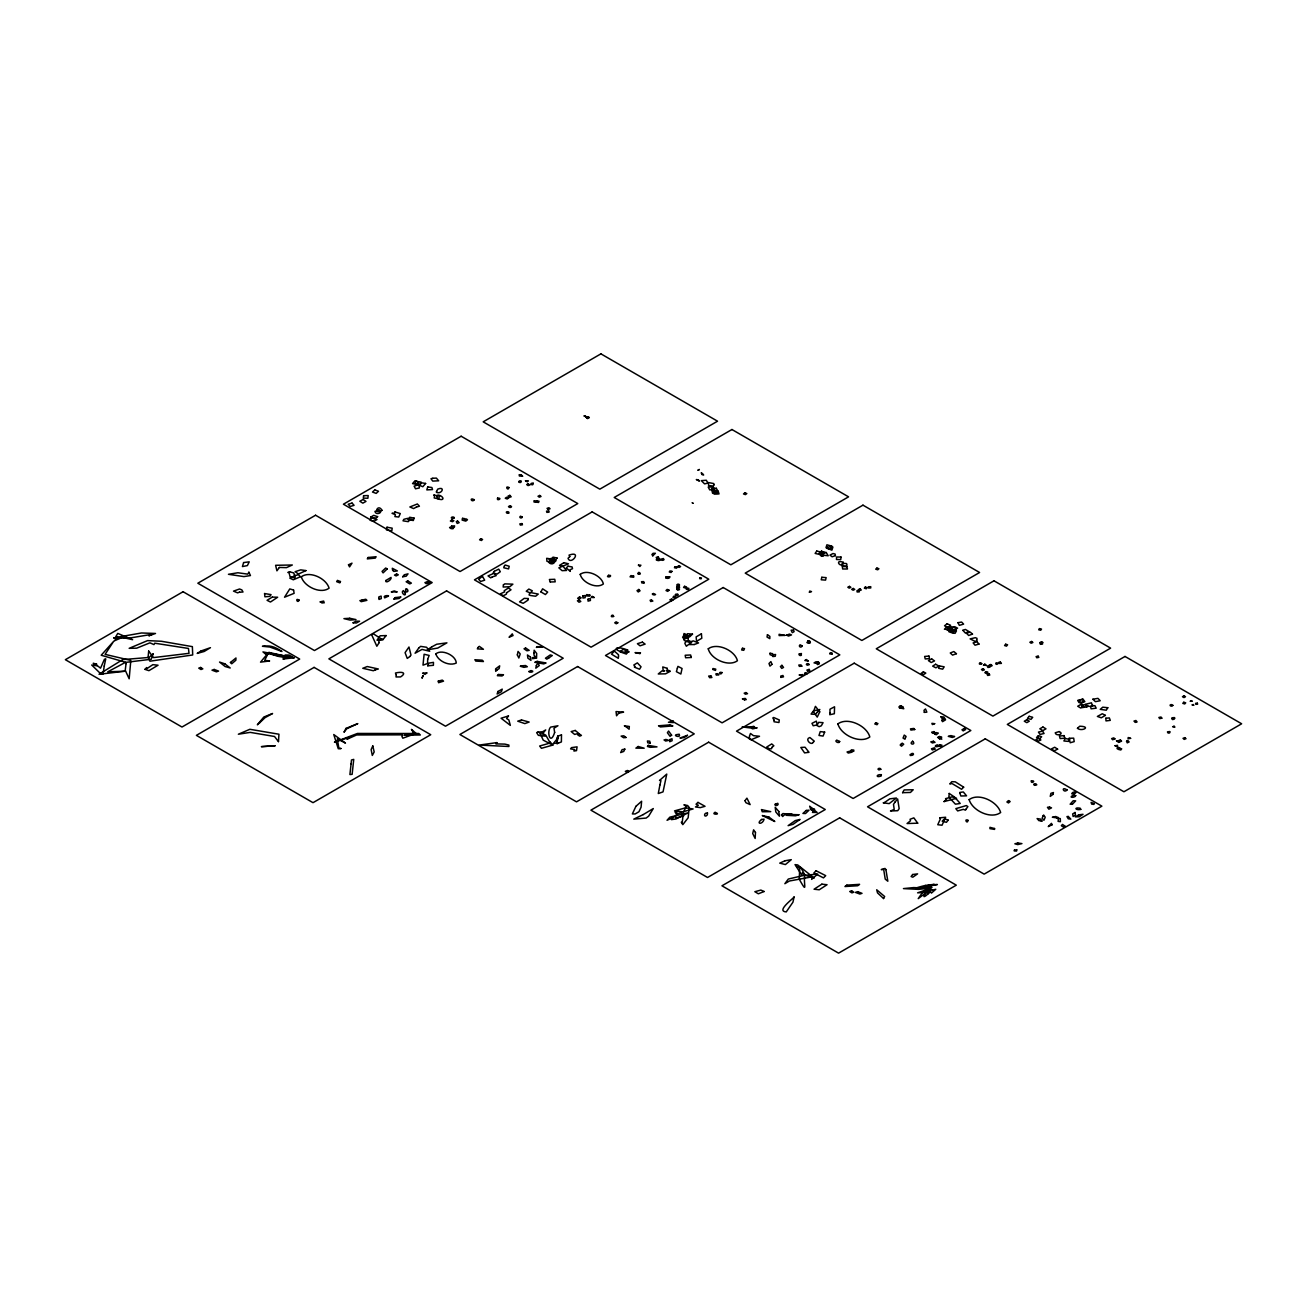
<?xml version="1.0" encoding="UTF-8"?>
<svg xmlns="http://www.w3.org/2000/svg" width="1307" height="1307" viewBox="0 0 1307 1307"><rect width="100%" height="100%" fill="white"/><g stroke="black" fill="none" stroke-linecap="round" stroke-linejoin="round"><path stroke-width="1.5" d="M278.489 741.608L278.946 734.224L249.866 729.29L238.364 734.224L250.209 732.377L274.535 736.495L278.44 741.624M817.136 724.617L816.336 721.121L811.974 723.359L813.199 725.761L816.205 725.124L819.162 726.676L821.335 725.777L823.067 722.657L818.688 722.346L817.251 724.846M618.603 713.263L616.561 715.795L616.038 711.58L623.586 712.119L618.619 713.23M259.864 722.591L265.027 717.674L272.575 713.491L263.818 717.037L257.348 724.813L259.864 722.591M694.246 644.514L698.559 642.93L693.216 640.871L691.027 641.688L689.442 644.58L694.229 644.547M548.221 509.42L550.067 508.766L548.924 507.704L547.029 508.358L548.205 509.42M1059.176 731.561L1055.223 732.802C1055.942 736.74 1065.042 734.06 1059.193 731.577M675.458 594.473L677.434 593.933C680.048 595.322 675.507 596.629 675.441 594.473M638.698 652.896L640.136 653.598L635.039 652.634L640.512 652.814M405.693 735.171L420.331 734.975L418.812 733.505L357.448 733.456L334.445 742.164L349.492 737.295L346.959 739.256L356.631 734.959L402.017 734.844L402.932 735.106L401.919 736.396L402.817 738.21L416.067 733.39L411.444 729.388L413.698 733.015L406.755 735.547C412.211 731.43 400.873 736.07 405.66 735.188M633.601 575.979L630.889 575.619L630.056 576.844L633.699 577.253L633.601 576.011M902.696 706.695L899.592 706.205L900.768 708.149L903.758 708.753L902.712 706.711M540.673 734.599L539.775 733.39L545.705 729.927L542.715 733.505L545.803 735.204L550.966 744.189L543.222 740.154L540.673 734.632M851.298 750.822L847.034 751.982L848.243 753.061L852.115 752.162L851.511 751.166L853.732 751.362L853.814 750.087L851.314 749.826L851.314 750.806M301.296 576.795C304.041 586.516 320.607 594.473 329.086 588.166C326.358 578.446 309.792 570.489 301.296 576.795M435.819 653.876C437.992 661.081 449.183 666.456 456.241 663.057C456.192 655.575 441.929 648.778 435.819 653.876M708.247 648.795C710.763 659.169 728.62 667.256 737.426 660.738C734.91 650.363 717.069 642.292 708.247 648.795M837.901 723.882C840.907 735.122 860.104 744.14 869.825 736.952C866.819 725.712 847.639 716.693 837.901 723.882M969.141 799.623C972.277 810.634 991.016 819.669 1000.656 812.513C997.502 801.501 978.763 792.467 969.141 799.623M582.938 595.878L582.922 598.034L585.144 597.707L585.16 595.551L582.938 595.878M673.056 721.072L673.432 722.608L668.449 722.265L673.056 721.072M667.191 668.334L667.174 669.919L669.772 670.834L666.586 670.818L670.164 671.357L665.557 673.84L658.271 673.971L662.159 670.769L664.773 670.736L663.237 670.932L662.763 666.929L667.191 668.334M976.754 640.038L976.754 641.312L974.467 641.067L970.121 638.878L975.332 637.702L976.983 638.322L976.754 640.038M414.123 518.127L413.29 520.529L407.947 519.614L409.712 517.262L414.123 518.127M553.204 561.373L552.747 563.366L546.947 561.275L546.685 558.301L550.917 558.971L553.041 560L553.204 561.373M372.789 745.921L371.139 749.565L372.299 755.446L374.178 751.95L372.789 745.921M385.777 580.553C385.222 584.049 392.002 579.671 391.022 577.433L385.777 580.553M419.351 485.91L419.318 487.968L415.512 488.785L414.123 486.139L418.044 484.897L419.351 485.91M427.667 659.365L427.552 663.531L422.994 665.149L424.105 654.252L429.153 655.428L427.667 659.365M994.562 828.524L994.562 829.406L989.938 828.654L989.954 827.331L994.562 828.524M589.31 417.488L587.627 418.616L585.781 416.737L589.31 417.488M405.301 593.149C406.199 597.773 399.926 592.104 403.406 590.601L405.301 593.149M1075.007 812.48L1075.465 814.947L1073.129 816.516L1072.671 813.934L1075.007 812.48M534.024 653.059L533.975 655.052L536.54 658.287L536.687 653.467L534.138 650.216L534.024 653.059M799.557 870.282L799.345 879.382C808.085 894.838 803.266 884.643 804.736 874.971L801.077 867.766L796.584 866.427L799.851 868.256L799.557 870.282M780.9 677.402L783.53 676.846L782.926 675.49L780.769 676.062L780.9 677.402M378.948 598.459L379.046 599.456L381.285 598.59L381.121 596.09L378.85 596.923L378.948 598.459M534.726 658.336L532.537 658.663L532.619 657.617L535.723 657.062L534.726 658.336M588.036 599.194L588.036 601.122L590.421 600.501L590.307 598.606L588.036 599.194M774.071 720.173L774.022 721.758L778.956 722.51L779.266 719.928L773.646 717.478L772.845 717.951L774.071 720.173M518.846 481.842C520.562 484.407 523.159 479.767 519.336 480.894L518.846 481.842M427.797 665.802L433.401 665.312L433.467 662.355L428.778 663.155L427.797 665.802M351.077 763.876L349.9 774.545L352.138 774.332L353.74 759.383L351.485 759.988L351.077 763.876M626.657 727.198L629.092 729.224L629.321 726.48L624.37 725.81L626.657 727.198M667.763 577.286L666.799 576.975L667.763 577.286M557.06 558.04L555.393 560.311L551.734 559.429L553.008 557.158L557.06 558.04M940.975 716.775L942.053 718.458L944.928 718.654L943.834 717.004L940.975 716.775M1093.959 803.511L1093.959 804.409L1091.655 804.099L1091.1 802.4L1093.959 803.511M540.935 591.924L545.411 594.554L547.666 592.104L542.601 588.82L540.935 591.924M436.505 491.53L436.456 492.363C441.831 494.732 445.638 485.959 437.763 489.112L436.505 491.53M666.015 576.877L665.753 578.151L667.959 578.413L668.269 577.122L666.015 576.877M1069.159 738.292L1070.204 742.752L1074.191 741.624L1073.668 738.145L1069.159 738.292M659.904 784.984L658.287 793.529L663.041 791.879L666.766 774.087L659.545 780.426L660.95 780.606L659.904 784.984M885.901 869.596L887.829 881.228L885.231 879.121L883.695 869.547L881.261 869.596L884.953 868.452L885.901 869.596M938.524 746.346C931.107 748.159 938.916 742.245 938.524 746.346M685.946 807.285L683.479 811.957L682.189 822.675L681.29 822.217L682.809 824.652L688.152 817.79L689.23 807.448L687.629 805.52L683.904 804.818L686.649 806.582L685.946 807.285M761.524 809.605L762.21 811.745L770.738 811.647L761.524 809.605M574.557 749.548L573.92 751.051L576.501 750.643L577.09 746.852L571.518 747.62L570.555 748.878L574.557 749.548M624.844 749.123L623.749 751.443L620.662 752.587L622.083 749.663L624.844 749.123M148.671 651.082L148.116 657.16L149.946 661.195L192.701 654.97L192.374 646.638L161.398 641.263L147.56 640.61L129.164 648.321L136.68 648.174L149.913 642.832L153.965 644.596L154.749 643.207L188.469 648.452L189.009 653.337L153.491 657.601L148.671 651.082M402.67 576.763L406.167 576.207L408.029 573.855L404.337 574.753L402.67 576.763M669.576 740.693L669.723 741.722L672.108 740.726L672.01 738.733L669.511 739.697L669.576 740.693M146.466 667.599L146.368 668.874L144.701 669.266L148.916 670.671L158.049 665.214L152.87 664.659L147.119 668.481L146.466 667.599M638.208 573.397L638.143 574.198C643.093 575.096 637.963 570.358 638.208 573.397M508.913 487.511C508.243 491.955 504.322 485.126 508.913 487.511M707.479 812.97L707.332 814.882C704.277 818.672 702.986 812.578 707.479 812.97M517.343 654.905L518.846 658.025L520.219 653.925L518.062 651.425L517.343 654.905M910.326 754.613L910.244 755.495C915.423 755.773 913.675 751.28 910.326 754.613M799.263 653.892C798.022 655.836 802.449 656.163 801.24 654.399L801.436 653.516L799.263 653.892M839.682 741.477C839.862 744.108 833.637 741.412 836.709 740.105L839.682 741.477M588.003 417.129L586.81 417.848L584.899 416.198L588.003 417.129M618.521 656.081L618.309 658.32L611.562 654.186L614.339 651.082L618.489 654.758L618.521 656.081M687.449 735.318L684.215 737.589L679.934 738.03L687.449 735.318M949.225 793.447L948.866 797.139L955.417 804.181L960.237 803.478L954.633 797.139L949.225 793.447M394.943 511.936L394.828 513.047L392.035 513.308L395.417 514.729L394.877 516.592L398.733 517.033L400.301 513.569L394.943 511.936M104.233 666.047L103.041 674.004L100.263 673.334L91.719 665.034L96.898 665.769L93.205 663.303L96.718 664.119L95.574 664.266L100.525 668.171L104.429 659.3L105.753 658.81L104.233 666.047M363.591 495.729L363.33 498.114L367.871 498.261L368.198 495.549L363.591 495.696M826.204 552.485L828.197 555.769L822.152 555.083L821.515 552.698L826.204 552.485M421.083 482.299L420.936 483.655L419.008 484.44L415.103 483.378L415.855 481.107L421.083 482.299M967.997 820.306C967.605 825.011 963.504 818.133 967.997 820.306M534.22 500.826L534.073 502.084L536.262 502.182L536.409 500.924L534.22 500.826M126.044 663.646L125.243 670.279L129.164 678.807L130.814 660.411L105.099 654.366L113.627 641.361L101.194 655.248L125.684 662.306L126.044 663.646M387.003 527.227L386.48 529.907L391.822 530.789L392.182 528.159L387.003 527.227M508.766 513.03C506.136 514.386 505.008 510.629 508.635 511.903L508.766 513.03M829.978 712.952L829.765 714.733L834.34 713.736L834.569 706.777L829.994 709.195L829.978 712.952M679.15 734.371C681.699 738.863 669.707 734.616 679.15 734.371M287.491 656.555C281.43 657.976 274.176 655.706 268.785 652.405L287.491 656.555M939.586 738.814L941.792 739.158L939.651 736.396L937.609 737.393L940.583 738.341C944.863 736.053 935.208 736.168 939.586 738.814M953.522 630.644L953.293 632.506L949.111 631.967L950.058 629.517L954.322 630.056L953.375 632.523L951.872 632.261L952.313 630.203L956.446 630.938L955.058 633.34L950.908 632.523L952.313 630.137L953.522 630.644M561.487 734.861L561.389 741.919L556.945 743.765L558.203 742.686L553.302 743.585L558.154 737.622L556.978 737.851L558.04 735.89L557.043 742.637L557.877 736.151L561.487 734.861M425.625 483.443L422.815 486.727L419.335 485.224L421.475 482.806L425.625 483.443M1105.379 715.37L1101.278 717.804L1097.39 716.432L1102.307 713.753L1105.379 715.37M817.136 712.348L815.47 714.39L811.043 714.096L813.526 710.812L819.832 709.505L817.136 712.348M528.257 598.557L528.028 600.125L523.192 603.311L519.549 601.89L524.172 598.361L528.257 598.557M555.459 560.115C553.514 568.741 541.702 559.576 555.246 559.723L553.302 559.118L555.459 560.115M580.21 574.377C582.056 582.318 596.335 589.375 603.36 583.968C601.775 575.848 587.137 568.872 580.21 574.377M701.32 472.971L702.251 473.902L701.353 472.954M755.479 832.477L755.152 838.473L752.701 833.556L753.616 829.831L755.479 832.477M831.758 546.146L831.236 549.43L826.008 547.682L826.906 544.79L831.758 546.146M883.581 898.546L877.52 892.893L876.703 889.773L884.643 896.504L883.581 898.546M924.343 712.38L926.859 712.152L925.503 708.966L923.984 710.322L924.343 712.38M950.924 627.115L946.415 627.229L944.438 629.222L953.93 629.892L957.574 628.161L954.714 626.69L950.924 627.115M525.512 480.747L527.325 481.842L528.322 480.813L525.512 480.747M841.022 557.06L840.744 559.608L836.48 559.494L836.578 556.994L841.022 557.06M451.568 526.067L451.209 527.391L454.346 527.195L454.607 525.871L451.568 526.067M422.994 675.719L422.112 677.974L422.994 675.719M475.16 659.79L475.748 661.081L483.427 661.538L482.218 660.182L475.16 659.79M506.577 592.774L506.348 594.162L503.277 595.78L500.401 593.819L504.616 591.891L504.192 590.748L508.39 588.003L511.021 589.784L506.577 592.774M243.608 562.582L242.416 566.568L247.382 565.604L249.245 561.83L243.608 562.582M434.594 495.614L434.202 497.967L438.433 498.768L439.593 496.203L433.663 494.945L434.594 495.614M635.921 806.321L632.359 813.934L635.153 813.951L638.943 811.761L641.083 807.203L641.623 801.24L635.921 806.321M1052.985 794.362L1050.256 796.388L1050.893 793.333L1053.475 792.516L1052.985 794.362M589.865 595.093L589.686 596.139L586.32 595.894L586.631 594.603L589.865 595.093M677.369 668.204L676.405 671.667L680.849 674.036L682.058 668.498L677.957 666.374L677.369 668.204M842.558 564.624L842.28 566.094L846.724 566.029L846.952 564.836L846.56 563.595L843.995 563.366L842.214 563.546L842.558 564.624M699.31 469.523L698.052 470.161L699.31 469.523M830.615 546.212L830.223 548.319L827.429 547.829L827.903 546.653L826.857 548.319L831.922 550.1L832.902 547.061L829.259 545.934L830.615 546.212M793.48 630.121L794.101 631.657L792.287 632.67L791.111 630.186L793.48 630.121M153.082 653.925L151.285 659.234L125.325 662.437L107.746 671.814L125.439 671.177L99.038 674.265L122.744 659.578L148.998 657.454L153.082 653.925M881.375 774.675L881.098 776.064C875.445 778.09 876.278 774.071 881.375 774.675M956.43 653.696L952.574 655.101L950.254 652.994L953.832 651.54L956.43 653.696M536.327 665.573L535.805 668.155L539.252 665.557L537.961 663.106L536.36 665.459M944.062 801.583L956.561 798.316L952.051 796.862L945.565 798.642L946.578 799.28L944.062 801.583M510.171 636.215L509.06 637.244L513.063 635.561L512.246 633.846L510.171 636.215M773.221 654.758L772.845 656.555L775.231 656.294L775.59 654.497L773.221 654.758M934.652 723.67L932.381 724.552L931.891 723.343L934.652 723.67M405.676 590.715L405.382 592.022C411.346 592.545 404.794 585.275 405.676 590.715M794.101 896.994L792.941 902.189L786.242 911.91C775.835 911.24 792.81 899.02 794.052 896.978M712.936 669.462L715.468 670.426L715.762 669.135L712.936 668.53L712.936 669.462M770.035 653.239L770.019 654.644L772.715 655.82L772.649 653.663L770.035 653.239M1031.354 780.834C1030.39 784.592 1037.039 780.361 1031.354 780.834M437.175 495.827L437.29 498.571C445.785 501.986 443.694 495.712 437.943 494.977L437.175 495.827M843.195 562.288C841.545 569.689 833.621 558.857 843.195 562.288M462.531 518.34L462.123 520.088L465.766 521.117L467.481 519.778C465.847 516.935 463.168 522.669 464.671 518.634L462.531 518.34M692.318 502.787L693.004 503.309L692.318 502.787M821.809 577.286L821.237 579.785L825.567 580.112L826.138 577.612L821.809 577.286M824.668 732.083L823.067 736.086L818.983 735.465L820.257 731.61L824.668 732.083M671.978 571.371L671.014 572.499L669.249 571.976L670.001 570.914L671.978 571.371M497.052 669.919L495.729 671.341L495.598 668.874L499.682 665.851L499.111 668.645L497.052 669.919M1058.343 821.384L1060.402 821.695L1060.287 818.574L1058.115 818.672L1058.343 821.384M299.123 600.125C297.653 604.21 294.63 597.217 299.123 600.125M392.623 570.244L393.717 571.42L397.377 570.914L392.296 568.284L392.623 570.244M819.734 711.841L817.234 717.118L813.493 711.711L815.421 706.335L819.734 711.841M1034.67 785.344L1036.794 784.821C1036.01 782.566 1031.795 784.184 1034.67 785.344M831.889 654.219L829.667 653.859C829.569 651.899 833.523 652.585 831.889 654.219M1083.34 701.843L1078.978 702.562L1077.671 700.389L1082.637 699.474L1083.34 701.843M802.482 872.651L801.779 875.151L795.032 864.63L797.678 864.924L814.196 878.043L805.716 875.396L802.482 872.651M1107.797 707.708L1106.277 710.207L1100.249 709.358L1102.749 707.185L1107.797 707.708M812.382 876.785L811.631 879.382L817.692 874.024L803.201 875.543L788.301 879.056L784.853 883.712L789.346 881.016L812.382 876.785M1014.428 850.122L1014.199 850.922L1016.519 851.069L1017.009 849.713L1014.428 850.122M386.137 635.561L383.392 639.058L377.02 640.169L380.125 635.79L386.137 635.561M722.019 672.55C720.565 676.389 717.429 670.965 722.019 672.55M905.473 737.589L904.967 739.239L903.039 738.063L904.248 735.089L906.061 736.413L905.473 737.589M771.947 747.375L771.538 748.715L769.333 748.813L766.752 747.016L771.718 743.928L773.858 745.791L771.947 747.375M497.967 691.485L497.134 694.001L501.431 691.648L502.231 689.132L497.967 691.485M1174.045 718.409C1172.428 721.987 1170.108 716.367 1174.045 718.409M427.732 486.939L426.801 489.896L432.519 489.57L431.898 487.527L427.732 486.939M1088.241 706.286L1090.593 706.483L1091.116 708.819L1096.197 708.182L1094.923 705.682L1091.067 705.943L1093.044 705.355L1092.293 705.698L1091.508 702.823L1085.349 704.293L1088.241 706.286M370.78 518.34L370.159 520.317L374.031 521.232L377.004 519.516L373.279 517.915L370.78 518.34M939.831 744.729L939.21 746.003L941.269 746.526L941.971 745.202L939.831 744.729M652.781 555.818L655.379 553.269L653.026 553.318L651.932 554.544L652.781 555.818M702.414 473.559L702.071 474.604L703.64 474.98L702.414 473.559M948.179 820.159L946.448 822.299L942.167 821.204L944.602 818.77L948.179 820.159M676.879 586.827L676.618 587.644L679.526 587.97L679.395 586.68L676.879 586.827M1130.604 738.341L1128.039 738.782L1128.202 737.524L1130.604 738.341M1068.374 741.396L1063.882 740.971L1065.303 738.439L1069.649 739.452L1068.374 741.396M634.745 666.325L634.45 667.191L639.564 669.217L641.034 666.799L637.359 662.878L633.846 664.985L634.745 666.325M688.675 636.15L687.907 638.42L688.969 642.243L684.198 640.43L683.986 633.503L688.675 636.15M1043.149 815.748L1042.136 818.231L1043.934 820.273L1045.224 817.218L1043.639 815.013L1043.149 815.748M264.569 593.541L264.913 596.793L269.879 596.351L271.072 594.636L264.569 593.541M939.782 817.806L940.452 818.77L937.756 824.717L942.037 825.223L945.664 817.251L939.782 817.806M699.948 577.743L699.637 578.625L701.14 578.805L701.451 577.939L699.948 577.743M686.747 588.101L686.306 589.343L688.446 589.604L688.887 588.362L686.747 588.101M497.591 498.098C496.039 501.79 503.538 497.967 497.591 498.098M426.817 672.958L425.004 674.363L422.602 673.121L426.817 672.958M957.982 622.687L959.338 625.367L963.635 624.125L961.609 622.05L957.982 622.687M529.89 592.774L529.074 594.946L530.577 595.518L535.658 596.237L538.255 594.081L530.658 592.577L532.357 590.829L528.861 589.065L526.231 591.27L529.89 592.774M820.29 555.001L821.09 555.736L820.29 555.001M749.499 736.102L749.368 738.929L751.068 739.746L759.514 736.266L753.469 735.661L750.479 733.472L749.499 736.102M667.403 577.09L669.249 578.021L670.001 576.828L667.42 577.057M536.899 500.94L536.409 502.166L538.549 502.443L539.039 501.218L536.899 500.94M926.32 886.636L937.364 884.529L928.983 884.855L926.32 886.636M1119.903 741.445L1118.71 742.425L1116.456 740.824L1119.903 741.445M767.454 634.696L767.029 637.015L769.807 638.666L769.888 636.427L767.454 634.696M117.042 638.159L114.379 640.789L122.368 637.408L132.628 639.695L117.761 633.405L115.931 636.476L118.038 637.342L117.042 638.159M417.93 482.659L417.178 484.521L412.538 483.606L415.005 480.764L418.616 482.054L417.93 482.659M934.881 749.14L932.299 749.94L931.434 748.797L934.423 747.784L934.881 749.14M438.27 681.11L438.564 682.711L443.563 681.143L442.289 680.114L438.27 681.11M643.24 814.588L633.781 819.13L646.132 818.068L648.648 816.14L653.288 808.559L643.24 814.588M1115.067 745.742L1116.93 746.64L1117.567 745.317L1115.067 745.742M230.44 662.486L231.731 663.776L235.848 660.231L235.963 657.993L230.44 662.486M650.102 743.209L647.749 742.801L647.422 740.987L649.759 741.2L650.102 743.209M567.941 566.192L566.323 568.006L570.277 571.371L570.162 569.738L572.515 568.659L572.107 566.944L567.941 566.192M939.521 665.982L938.622 668.285L942.69 669.168L944.177 666.815L939.521 665.982M474.343 499.715C471.811 503.244 468.788 496.791 474.343 499.715M963.667 787.157L961.593 789.265L952.002 783.53L949.781 783.955L951.806 781.684L955.303 781.847L963.667 787.157M346.012 728.375L343.986 732.23L346.812 728.718L357.808 723.621L346.012 728.375M268.458 652.667L264.717 660.313L269.601 660.95L260.534 662.143L268.458 652.667M340.457 581.55L339.82 582.857L336.651 581.664L337.435 580.39L340.457 581.55M742.441 648.272L741.624 649.971L743.716 650.314L744.533 648.631L742.441 648.272M522.228 517.049C521.885 518.977 518.34 517.539 520.513 516.183L522.228 517.049M638.453 565.13L639.842 566.519L640.887 565.196L638.453 565.13M802.09 645.87L801.697 646.622C800.456 648.027 798.218 645.968 800.113 644.776L802.09 645.87M761.556 819.473C755.332 824.488 762.863 824.701 764.072 819.179L761.556 819.473M902.598 792.679L904.134 789.934L913.217 789.755L910.44 792.45L902.598 792.679M690.276 643.273L686.338 646.23L684.835 643.322C686.142 638.731 694.932 642.113 690.276 643.273M1067.084 789.918C1063.702 793.888 1060.565 785.719 1067.084 789.918M745.006 800.685L745.921 802.71L750.136 804.606L746.918 798.152L745.006 800.685M671.618 735.204L670.066 736.347L667.403 732.77L668.58 731.038L671.618 735.204M418.681 648.141L415.071 653.222L422.03 649.416L429.709 651.262L426.588 647.275L420.593 646.361L418.681 648.141M984.808 664.168L983.485 665.149L986.328 665.377L984.808 664.168M504.388 566.078L503.75 567.761L508.586 568.921L509.207 566.258L505.139 565.016L504.388 566.078M408.813 520.611L408.241 521.656L403.013 520.823L403.847 519.32L407.457 518.389L412.685 519.598L408.813 520.611M959.893 793.3L960.89 796.012L966.543 795.832L963.324 791.96L959.697 792.45L959.893 793.3M368.084 557.501L367.316 558.873L375.321 558.105L376.089 556.733L368.084 557.501M1072.361 804.311L1070.139 804.181L1073.21 800.783L1075.661 800.864L1072.361 804.311M409.908 656.473L407.261 658.418L405.072 652.65L408.977 647.014L411.002 655.085L409.908 656.473M713.9 484.913L713.263 486.041L708.59 485.534L708.41 482.544L713.818 483.574L713.9 484.913M690.129 635.251L686.959 636.329L688.299 636.885L687.972 637.898L683.969 639.009L682.63 637.228L684.672 634.156L688.168 637.015L684.623 638.584L690.129 635.251M494.307 571.322L493.147 573.005L497.117 574.067L500.303 571.731L498.719 569.117L494.307 571.322M822.234 555.589L821.793 556.325L823.508 555.851L822.234 555.589M293.585 590.061L294.124 593.329L284.534 597.217L289.795 588.918L293.585 590.061M627.311 652.52L626.363 654.072L619.894 651.785L623.21 649.35L629.173 651.85L627.311 652.52M248.902 572.237L247.742 574.132L237.858 572.76L228.447 574.296L243.919 576.599L250.454 575.554L248.902 572.237M482.414 576.273L478.689 579.311L480.6 581.484L484.668 580.194L482.414 576.273M895.164 801.894L893.498 804.377L894.2 809.409L890.492 810.993L897.729 810.699L899.167 808.657L897.631 798.953L895.164 801.894M922.301 892.73L918.233 898.628L925.34 893.236L927.807 889.512L931.989 887.355L927.006 889.087L922.301 892.73M966.216 808.935L965.448 810.177L963.324 809.343L957.688 810.928L955.825 808.641L966.33 805.569L967.883 806.599L966.216 808.935M674.902 566.977L674.428 567.744L676.552 568.137L677.353 566.928L674.902 566.977M648.272 745.366L647.422 746.46L650.134 747.326L656.996 746.885L648.272 745.366M927.055 888.482L924.752 887.943C926.549 885.313 931.466 886.914 927.055 888.482M835.402 555.655L832.118 556.782L829.961 555.116L832.984 553.547L835.091 554.054L835.402 555.655M379.193 642.57L376.841 646.262L371.792 635.071L373.132 633.666L382.869 639.924L378.491 640.005L379.193 642.57M809.85 591.254L809.245 592.202L811.5 591.597L809.85 591.254M478.15 647.439L477.316 648.876L483.427 649.269L479.326 646.344L478.15 647.439M545.019 491.285L545.019 491.285M503.424 584.833L503.162 587.039L509.844 586.712L512.883 584.164L504.78 583.87L503.424 584.833M669.037 590.209L667.714 591.368L666.015 590.519L667.174 589.408L669.037 590.209M451.912 527.26L449.592 527.456C450.637 529.76 456.372 528.616 451.83 527.064L451.912 527.26M279.355 567.434L276.937 570.816L275.614 565.294L292.327 565L286.445 567.646L279.355 567.434M396.299 674.935L396.005 676.961L400.596 676.928C407.245 672.582 401.853 671.422 395.449 673.04L396.299 674.935M932.397 890.149L929.375 889.201L931.434 893.106L935.763 889.283L932.397 890.149M962.867 630.333L965.416 633.078L968.846 631.477L965.399 629.435L962.867 630.333M1172.869 705.339C1172.101 707.43 1168.148 705.192 1171.17 704.522L1172.869 705.339M816.761 551.064L815.127 553.416L819.195 554.348L820.812 552.011L816.761 551.064M912.629 874.514L911.11 876.523L912.776 877.209L917.596 873.86L912.629 874.514M508.472 715.958L506.626 718.572L508.848 719.945L510.334 725.369L501.087 718.229L508.472 715.958M554.658 732.41C550.263 746.428 546.391 731.299 550.655 727.117L557.958 725.761L553.972 728.228L554.658 732.41M1039.506 628.602L1038.673 629.778L1040.699 630.252L1041.532 629.092L1039.506 628.602M569.803 556.586L568.039 558.285C570.783 565.98 582.661 550.263 569.019 555.132L569.803 556.586M806.19 810.454L802.939 813.444L805.471 813.542L809.017 810.177L806.19 810.454M799.329 674.984L801.795 675.735L802.955 674.592L799.329 674.984M781.423 814.915L782.713 816.548C785.687 811.337 801.861 815.519 782.893 813.558L781.423 814.915M1005.671 644.22L1004.56 645.544L1006.488 646.148L1007.615 644.792L1005.671 644.22M608.49 575.325L607.494 576.583C609.814 578.037 612.64 574.721 608.49 575.325M901.226 744.091L900.164 745.023L901.536 746.215L903.709 744.222L902.206 743.144L901.226 744.091M692.498 634.14L689.492 636.95L684.623 636.395L687.531 633.699L692.498 634.14M1081.869 702.839L1080.252 702.937L1079.043 700.323L1082.85 698.902L1084.843 701.647L1081.869 702.839M594.162 597.495L591.238 597.479L592.153 596.319L594.162 597.495M638.175 746.493L635.888 748.143L644.171 748.208L638.175 746.493M1119.38 748.29L1118.465 749.434L1120.802 749.973L1121.716 748.829L1119.38 748.29M496.856 742.621L495.859 743.895L504.878 744.108L508.864 745.072L508.913 746.493L479.212 745.072L496.856 742.621M673.121 817.479L671.406 819.636L676.013 818.966L688.217 812.791L669.87 817.153L667.044 820.29L673.121 817.479M884.529 802.531L883.205 802.825L889.185 803.625L896.39 798.038L889.789 798.855L884.529 802.531M875.723 722.771L874.775 723.947L876.997 724.715L877.945 723.539L875.723 722.771M785.001 860.774L779.756 863.143L785.409 864.564L791.29 859.663L785.001 860.774M1029.148 716.318L1027.433 718.376L1030.994 719.356L1032.71 717.298L1029.148 716.318M781.896 665.328L780.41 666.57L781.749 668.4L783.547 667.42L781.896 665.328M1052.102 824.766L1048.263 826.596L1051.465 823.345L1052.102 824.766M498.375 674.494L497.363 675.686L502.051 675.964L503.473 674.739L498.375 674.494M1077.458 728.293C1081.608 731.92 1091.9 726.561 1079.745 726.218L1077.458 728.293M927.643 894.249C920.945 900.262 924.327 893.187 929.244 890.573L930.306 891.978L927.643 894.249M865.299 587.055L864.335 588.183L866.296 588.738L867.26 587.611L865.299 587.055M998.205 663.401C995.493 666.554 994.398 660.934 998.205 663.401M272.297 597.103L267.053 600.305L270.467 602.021L277.639 597.234L272.297 597.103M1064.813 825.991L1063.637 827.233L1061.349 825.714L1062.477 824.439L1064.813 825.991M387.199 568.921L383.098 572.874L382.069 571.404L385.679 568.022L387.199 568.921M676.748 814.539L674.657 816.924L677.516 817.888L675.931 818.051L683.659 815.895L680.931 812.742L676.928 813.967L676.863 812.399L675.131 812.202L676.748 814.539M813.019 742.507C811.271 745.921 804.246 738.912 809.915 737.524L814.277 741.167L813.019 742.507M684.558 586.32L683.561 587.447L685.489 588.019L686.502 586.892L684.558 586.32M771.98 664.332L769.954 666.129L769.006 663.531L770.885 661.587L771.98 664.332M678.496 585.814L676.667 585.111C677.5 582.971 681.372 584.833 678.496 585.814M1183.799 702.251L1182.77 703.362L1184.697 703.95L1185.727 702.839L1183.799 702.251M395.188 597.609L393.668 599.194L399.174 598.475L400.922 596.972L395.188 597.609M348.495 564.771L349.557 566.911L352.008 563.154L348.495 564.771M912.645 741.232C907.695 744.729 916.877 745.317 912.645 741.232M1075.726 795.587C1075.253 797.989 1067.835 797.842 1072.769 795.522L1075.726 795.587M1038.362 735.661L1036.516 737.556L1039.8 738.635L1041.663 736.74L1038.362 735.661M548.858 657.895L546.832 659.153L545.444 658.222L550.28 654.921L552.273 655.526L548.858 657.895M807.203 673.53C803.331 676.176 804.262 670.507 807.203 673.53M816.091 870.772L813.869 873.011L823.475 877.879L825.714 875.657L816.091 870.772M552.877 745.055L541.457 748.307L539.644 746.019L548.156 743.585L549.953 741.821L552.877 745.055M613.637 616.447C608.817 618.211 612.901 612.656 613.637 616.447M382.003 510.351C372.56 515.677 377.756 502.689 382.003 510.351M305.92 570.587L298.502 574.018L295.121 571.665L300.757 569.868L305.92 570.587M876.915 568.071L875.69 569.149L877.7 569.803L878.925 568.725L876.915 568.071M697.971 802.4L696.043 804.197L698.314 805.243L695.487 806.958L700.356 807.612L705.028 806.305L697.971 802.4M917.71 823.181L907.058 823.541L910.473 820.78L910.064 819.277L913.854 817.872L917.71 823.181M480.731 538.745L479.571 539.807L481.417 540.494L482.593 539.415L480.731 538.745M374.815 489.913L372.479 492.053L376.171 493.392L378.507 491.269L374.815 489.913M377.609 516.641L374.39 518.879L370.633 517.262L373.671 515.35L377.609 516.641M902.304 706.956L899.739 708.312L898.922 706.956L901.144 705.764L902.304 706.956M674.053 596.237L672.876 597.299L674.722 597.985L675.899 596.923L674.053 596.237M690.995 476.924L690.995 476.924M821.499 551.129L819.13 553.253L822.789 554.625L825.191 552.518L821.499 551.129M617.803 622.785L616.25 623.766L614.731 622.818L616.12 621.822L617.803 622.785M1118.253 747.343C1113.744 750.055 1123.677 748.65 1118.253 747.343M353.086 622.818L356.403 622.998L359.588 621.201L355.912 621.201L353.086 622.818M508.586 497.951L507.279 498.996L505.237 498.261L506.577 497.248L508.586 497.951M431.833 646.851L427.226 649.84L437.714 648.076L446.929 642.848L436.701 644.237L431.833 646.851M701.418 633.797L696.141 636.885L696.549 641.312L701.794 638.257L701.418 633.797M294.14 657.78L282.9 659.038L287.671 657.454L265.288 653.157L265.909 654.317L262.952 651.915L294.14 657.78M934.538 733.913L936.22 734.746L938.312 733.129L936.286 732.59L934.538 733.913M1008.563 800.603L1006.896 801.992L1008.481 802.955L1010.148 801.55L1008.563 800.603M986.23 671.635L984.824 672.615C986.082 674.494 990.069 671.896 986.23 671.635M427.487 581.729L424.889 582.595L426.196 583.674L430.411 582.922L427.487 581.729M764.089 891.505L758.354 893.792L754.842 891.701L760.87 890.083L764.089 891.505M1078.749 814.849L1075.302 816.875L1079.288 816.761L1083.013 814.294L1078.749 814.849M451.716 519.974L450.392 521.036L452.549 521.705L453.872 520.643L451.716 519.974M785.001 635.382L779.119 635.578L779.086 634.303L785.001 635.382M798.528 820.42L793.071 824.325L788.121 825.648L795.277 820.584L800.096 819.424L798.528 820.42M972.506 634.091L968.667 635.48L966.543 633.323L970.088 632.016L972.506 634.091M807.563 641.982L806.893 642.505L808.363 643.289L810.422 642.783L809 641.394L807.563 641.982M295.496 575.456L289.827 578.135L293.307 579.785L300.447 576.746L298.437 574.704L295.496 575.456M485.077 546.522L485.077 546.522M1126.552 741.249L1127.255 742.866L1129.134 741.935L1127.843 740.497L1126.552 741.249M947.134 623.782L944.504 625.808L948 627.311L950.63 625.301L947.134 623.782M1073.995 794.117L1071.724 793.774C1072.41 791.013 1077.883 792.075 1075.171 793.284L1073.995 794.117M810.618 809.36C812.333 811.827 818.051 808.592 811.794 808.543L810.618 809.36M744.925 492.853L743.471 493.932L745.398 494.634L746.836 493.556L744.925 492.853M388.212 596.237L384.666 597.871C382.232 594.93 390.483 595.437 388.212 596.237M521.526 719.977L517.735 721.17L524.826 723.604L529.139 722.052L521.526 719.977M846.854 885.133L844.943 886.538L857.67 885.754L859.581 884.349L846.854 885.133M855.284 596.629L855.284 596.629M809.131 664.56L807.399 665.263C804.508 664.119 808.527 662.535 809.131 664.56M676.732 588.803L677.565 590.16L679.477 589.555L676.732 588.803M579.589 596.923L577.645 598.296L579.23 599.178L581.174 597.805L579.589 596.923M638.813 589.457L636.999 590.65L638.241 591.973L640.071 590.797L638.813 589.457M1057.624 749.14L1054.259 750.839L1051.514 748.911L1054.667 747.228L1057.624 749.14M1049.554 807.072L1047.43 807.301L1048.884 809.196L1051.514 807.873L1049.554 807.072M563.905 562.696L559.559 565.359L563.317 566.634L566.503 570.473L562.092 570.669L558.824 567.826L568.463 563.791L563.905 562.696M923.379 671.847L921.223 673.268L923.657 674.51L925.813 673.105L923.379 671.847M817.594 664.495L816.499 662.796L818.492 661.995L819.407 663.76L817.594 664.495M818.574 662.355L816.712 663.466L814.049 662.878L816.009 661.767L818.574 662.355M821.874 884.169L814.065 889.217L819.228 889.773L827.053 884.725L821.874 884.169M509.828 495.353L508.047 496.072L509.24 497.379L511.2 496.807L509.828 495.353M1135.473 722.395L1133.953 721.088L1135.897 720.5L1137.106 721.921L1135.473 722.395M201.049 650.968L197.194 653.418L204.186 651.474L210.46 647.668L201.049 650.968M536.491 514.68L536.491 514.68M935.616 664.266L932.659 666.129L935.894 667.828L938.834 665.966L935.616 664.266M949.568 627.719L946.595 629.582L949.797 631.281L952.77 629.435L949.568 627.719M1191.216 700.634L1190.171 701.271L1192.327 701.222L1191.216 700.634M363.117 499.47L359.833 501.235L362.823 503.162L365.993 501.398L363.117 499.47M941.71 720.353L942.559 721.66L945.614 719.798L944.128 718.866L941.71 720.353M951.659 628.357L950.663 628.961L953.555 630.856C959.55 630.546 954.584 625.481 951.659 628.357M786.618 635.169L788.513 636.052L791.487 634.941L789.477 634.075L786.618 635.169M679.052 565.67L677.532 566.568L679.085 567.45L680.62 566.552L679.052 565.67M1026.763 719.765L1024.28 721.219L1026.812 722.657L1029.295 721.203L1026.763 719.765M492.363 576.893L490.713 577.841L488.017 575.897L493.85 573.365L496.219 575.635L492.363 576.893M627.638 650.004L625.465 651.262L625.89 652.307C614.257 651.948 611.415 644.057 627.638 650.004M964.452 728.391L961.985 729.78L963.194 730.891L965.693 729.486L964.452 728.391M1183.979 695.83L1182.443 696.729L1183.979 697.611L1185.531 696.713L1183.979 695.83M183.078 591.728L65.35 659.692L181.983 727.035L299.695 659.071L183.078 591.728M315.559 515.236L197.831 583.216L314.464 650.543L432.192 582.579L315.559 515.236M600.91 353.854L483.182 421.834L599.815 489.161L717.543 421.197L600.91 353.854M461.142 436.228L343.414 504.208L460.048 571.535L577.776 503.571L461.142 436.228M314.105 667.387L196.377 735.351L313.01 802.678L430.738 734.714L314.105 667.387M446.586 590.895L328.858 658.859L445.491 726.202L563.219 658.222L446.586 590.895M731.936 429.513L614.208 497.477L730.842 564.804L848.57 496.84L731.936 429.513M592.169 511.887L474.457 579.851L591.074 647.177L708.802 579.213L592.169 511.887M577.612 666.537L459.884 734.501L576.518 801.845L694.246 733.88L577.612 666.537M862.963 505.156L745.235 573.12L861.868 640.463L979.597 572.499L862.963 505.156M723.196 587.529L605.484 655.493L722.101 722.836L839.829 654.872L723.196 587.529M708.639 742.196L590.911 810.16L707.544 877.487L825.272 809.523L708.639 742.196M993.99 580.798L876.262 648.778L992.895 716.105L1110.623 648.141L993.99 580.798M854.223 663.172L736.511 731.152L853.128 798.479L970.856 730.515L854.223 663.172M839.666 817.839L721.954 885.803L838.571 953.146L956.299 885.166L839.666 817.839M1125.017 656.457L1007.305 724.421L1123.922 791.764L1241.65 723.784L1125.017 656.457M985.266 738.831L867.538 806.795L984.155 874.122L1101.883 806.158L985.266 738.831M1083.127 706.679L1080.758 708.051L1077.703 706.237L1080.807 704.457L1083.879 706.27L1083.127 706.679M806.386 659.578L804.834 660.46L808.412 661.113L806.386 659.578M657.078 559.331L656.228 559.821L658.107 560.638C662.045 560.703 659.12 557.762 657.078 559.331M1042.937 727.035L1039.817 728.8L1042.872 730.597L1045.992 728.832L1042.937 727.035M537.52 646.638L536.36 647.373L542.683 646.867L537.52 646.638M753.698 727.787L752.08 728.669L754.417 728.489L742.164 726.904L754.466 726.692L753.093 726.3L753.42 727.574L757.129 727.868L753.698 727.787M1041.565 641.704L1039.98 642.57L1041.467 643.485L1043.051 642.619L1041.565 641.704M928.444 890.573L927.186 891.129L929.767 892.126L917.612 892.828L929.293 888.793L930.617 889.806L928.444 890.573M853.275 588.46L851.674 589.326L853.161 590.241L854.762 589.392L853.275 588.46M396.609 573.985L394.502 575.096L396.168 575.946L398.276 574.819L396.609 573.985M416.427 507.067L413.584 508.586L409.875 506.969L417.341 503.979L419.433 506.201L416.427 507.067M981.753 663.744C977.669 666.047 979.597 660.378 981.753 663.744M776.146 803.87L774.822 804.36C774.953 806.844 779.527 805.063 777.763 803.299L776.146 803.87M113.742 637.865L130.863 637.849L152.315 634.254L148.802 635.806L155.517 633.47L141.434 632.98L113.742 637.865M1172.689 717.723L1172.069 718.033C1173.996 721.121 1176.921 716.465 1172.689 717.723M1114.92 738.88L1112.665 739.729L1111.603 738.635L1113.727 737.851L1114.92 738.88M814.065 811.614L812.464 812.415L817.12 812.448L809.67 806.19L810.667 809.115L814.065 811.614M525.561 648.011L524.009 648.795L526.933 650.788L529.172 650.347L525.675 648.027M849.452 586.386L847.802 587.202L849.223 588.166L850.873 587.349L849.452 586.386M931.728 658.973L928.395 660.607L931.238 662.535L934.554 660.901L931.728 658.973M798.887 814.751L795.522 815.797L786.34 815.323L786.193 814.359L798.887 814.751M407.8 580.929L406.118 581.746L409.728 583.919L411.395 583.102L407.8 580.929M373.965 518.242L370.682 517.278L373.965 518.242M807.808 641.034L808.527 642.864C811.386 642.832 809.915 639.858 807.808 641.034M928.346 888.303L918.511 889.364L903.447 888.597L913.724 887.584L928.346 888.303M658.124 556.945L656.196 557.37L656.849 558.726L658.989 558.269L658.287 556.88M685.554 807.84L674.543 810.879L682.875 811.827L693.102 808.951L685.554 807.84M239.491 592.185L237.613 592.855L233.512 591.123L239.524 589L241.828 589.882L243.02 592.022L239.491 592.185M375.174 669.887L373.328 670.736L362.774 668.285L367.251 666.537L378.344 668.988L375.174 669.887M539.709 495.451L537.994 496.235L539.35 497.215L541.065 496.448L539.709 495.451M954.518 736.527L952.329 737.475L948.278 736.347L950.892 735.596L954.518 736.527M1038.738 738.373L1035.977 739.615L1038.134 741.216L1040.895 739.974L1038.738 738.373M538.043 732.018L536.638 732.639L538.37 735.351L545.101 736.135L540.837 731.92L538.043 732.018M628.765 771.457L626.821 772.274L625.35 771.342L627.491 770.444L628.765 771.457M579.409 734.06L577.678 734.828L579.704 736.168L581.452 735.4L579.409 734.06M715.06 812.382C710.338 814.849 722.199 814.702 715.06 812.382M378.867 509.926L374.946 511.413C375.681 515.922 384.307 512.311 378.867 509.926M1031.599 641.476L1029.851 642.243L1031.158 643.24L1032.906 642.489L1031.599 641.476M880.82 769.284L878.908 769.937C876.229 768.826 880.346 767.274 880.82 769.284M457.564 521.068L456.29 521.607L457.189 523.453L459.182 522.637L457.564 521.068M530.985 670.589L528.698 671.553C530.348 673.268 535.592 671.21 530.985 670.589M396.936 591.908L391.267 591.924L394.257 590.927L396.936 591.908M579.181 600.06L577.4 600.795L579.034 602.217L580.814 601.481L579.181 600.06M1086.934 706.907L1082.376 707.577L1081.444 705.208L1085.316 704.587L1086.934 706.907M528.11 483.949L526.672 484.538L528.012 485.583L529.956 484.979L528.11 483.949M521.395 665.835L520.284 666.276L523.911 667.338L527.325 666.733L525.561 665.541L521.395 665.835M537.128 661.375L534.775 662.306L543.696 663.891L546.065 662.976L537.128 661.375M809.147 669.396L806.925 670.05L807.612 671.341L809.834 670.687L809.147 669.396M851.609 890.802L849.746 891.505L851.935 892.893L853.798 892.175L851.609 890.802M200.625 667.452L198.762 668.155L200.951 669.543L202.814 668.841L200.625 667.452M289.648 571.812L287.834 572.433L289.043 572.76L290.089 576.746L295.186 578.004L293.814 572.94L289.648 571.812M1184.828 737.638L1182.998 738.324L1184.191 739.386L1186.021 738.7L1184.828 737.638M550.917 558.563L549.103 559.233L551.799 561.814L555.916 560.964L553.073 558.056L550.917 558.563M663.319 558.563L660.394 559.314C660.966 560.964 665.769 560.491 663.319 558.563M454.068 518.013L452.32 518.601C448.955 517.18 454.885 516.069 454.068 518.013M642.374 642.145L637.391 643.697L640.038 645.821L645.119 644.122L642.374 642.145M860.137 588.934L858.274 589.588L859.418 590.666L861.28 589.996L860.137 588.934M988.272 665.966L987.291 666.309L987.961 667.469L990.003 667.142L988.272 665.966M321.963 602.723L319.986 601.89L323.646 601.073L324.218 602.854L321.963 602.723M978.976 644.057L975.038 645.201L973.111 642.913L977.015 641.835L978.976 644.057M925.356 885.443C901.601 891.194 929.555 887.306 934.244 884.333L925.356 885.443M983.305 668.776L981.443 669.429L982.57 670.507L984.416 669.87L983.305 668.776M1174.062 726.251L1172.64 726.741L1174.928 727.068L1174.062 726.251M1017.794 843.015L1014.869 843.799L1017.745 844.6L1021.927 843.603L1017.794 843.015M745.97 692.563L744.157 693.167L745.447 694.229L747.539 693.658L745.97 692.563M214.185 669.445L211.995 670.164L216.39 671.814L218.563 671.095L214.185 669.445M857.637 891.668L855.448 892.403L859.843 894.053L862.016 893.334L857.637 891.668M990.918 664.544C987.144 664.462 990.526 667.452 992.176 665.639L990.918 664.544M1092.913 699.212L1095.397 701.647L1100.249 700.748L1097.962 698.363L1092.913 699.212M510.269 505.907L508.488 506.479C509.24 508.684 513.716 506.659 510.269 505.907M352.057 503.081L348.185 504.241L350.211 506.479L354.083 505.319L352.057 503.081M1120.442 740.023C1116.93 739.974 1119.805 742.801 1121.586 741.134L1120.442 740.023M914.753 729.535L910.914 730.09L910.473 728.865L913.92 728.44L914.753 729.535M1056.644 817.855L1052.347 817.251L1055.697 816.516L1058.572 817.692L1056.644 817.855M1161.825 718.18L1159.701 718.654L1158.852 717.461L1160.992 717.02L1161.825 718.18M671.88 599.112L669.919 599.668L670.899 600.795L672.844 600.24L671.88 599.112M707.986 483.035L704.587 483.9L701.32 480.649L706.286 480.257L707.986 483.035M625.971 737.491L623.635 737.752L621.135 736.119L623.782 735.792L625.971 737.491M575.243 730.45L571.175 731.561L574.639 734.436L578.707 733.341L575.243 730.45M665.998 739.501L664.054 739.942L665.655 741.053L668.334 740.415L665.998 739.501M653.467 593.525C650.314 593.852 654.399 595.812 655.542 594.505L653.467 593.525M934.048 731.593L931.613 732.214L932.675 733.325L935.093 732.721L934.048 731.593M361.941 600.109L359.899 600.616L361.189 601.677L366.924 600.338L365.78 599.243L361.941 600.109M1193.291 704.555L1191.984 704.881L1193.846 705.306L1193.291 704.555M933.427 741.249L930.813 741.87L932.365 742.964L935.028 742.343L933.427 741.249M432.78 478.28L430.983 478.721L432.715 481.09L438.646 480.796L436.375 478.084L432.78 478.28M651.441 599.946L650.118 600.256L650.706 601.514L652.847 601.073L651.441 599.946M1042.496 731.168L1038.428 732.083L1040.013 734.42L1044.081 733.505L1042.496 731.168M274.993 745.791L261.498 746.64L274.993 745.791M1169.667 731.577L1167.51 731.806C1167.086 733.766 1171.056 733.407 1169.667 731.577M1038.15 656.163L1036.075 656.588L1036.81 657.78L1038.869 657.356L1038.15 656.163M744.533 699.833L742.392 698.853L745.268 698.428L746.248 699.621L744.533 699.833M989.089 673.84L987.014 674.265L987.733 675.458L989.807 675.033L989.089 673.84M1105.885 718.213L1105.983 720.909L1110.297 720.369L1109.333 717.935L1105.885 718.213M288.733 656.817L285.089 654.987L289.059 655.068L292.654 657.062L288.733 656.817M801.812 666.178L799.378 666.39L798.789 665.034L801.06 664.92L801.812 666.178M1064.029 735.612L1059.422 736.037L1060.14 738.537L1064.895 738.194L1064.029 735.612M349.704 618.276L343.937 618.636L350.178 620.106L355.961 619.583L349.704 618.276M521.934 523.584L519.81 523.895L520.349 525.104L522.457 524.793L521.934 523.584M808.167 752.391L804.589 752.897L800.815 747.457L805.047 747.228L809.033 752.309L808.167 752.391M1080.791 809.392C1075.792 810.699 1073.276 807.056 1080.17 808.167L1080.791 809.392M1042.104 642.848L1039.964 643.093L1040.388 644.318L1042.529 644.073L1042.104 642.848M533.174 483.231C527.832 482.789 533.632 487.037 533.174 483.231M717.543 673.677L715.844 673.873L716.334 675.098L718.899 674.82L717.543 673.677M644.057 582.922L641.949 583.02L641.492 581.697L643.714 581.615L644.057 582.922M691.321 657.47L685.603 657.764L685.195 655.248L690.619 654.987L691.321 657.47M669.739 724.879L658.548 725.793L660.378 726.937L672.876 725.924L669.739 724.879M710.894 675.882L708.639 676.078L709.668 677.696L711.907 677.516L710.894 675.882M548.711 510.955L546.538 511.135L546.849 512.377L549.022 512.197L548.711 510.955M1197.359 703.182L1195.595 703.313L1195.84 704.342L1197.604 704.195L1197.359 703.182M928.967 656.098L924.637 656.441L925.225 658.94L929.538 658.597L928.967 656.098M340.964 748.535L338.268 748.731L333.759 734.534L345.473 743.095L337.32 738.88L338.905 748.323L340.964 748.486M550.231 581.974L549.397 579.491L554.756 579.295L555.197 581.844L550.231 581.974M846.756 566.666L842.329 566.454L842.656 568.986L847.491 568.986L846.756 566.666M1068.293 816.483L1066.937 816.565L1068.244 818.803L1070.841 819.13L1068.293 816.483M716.318 488.279L711.465 488.54L712.936 491.252L717.788 490.991L716.318 488.279M870.576 586.68L868.403 586.794L868.6 588.052L870.789 587.938L870.576 586.68M1000.378 662.126L998.989 662.192L999.169 663.466L1001.391 663.401L1000.378 662.126M859.14 590.633L856.967 590.715L857.114 591.973L859.287 591.891L859.14 590.633M585.209 415.936L584.18 415.969L585.209 415.936M715.779 491.334L713.214 491.399L713.671 492.706L716.138 492.657L715.779 491.334M718.246 491.35L713.377 491.481L714.161 494.062L719.03 493.932L718.246 491.35M264.782 646.213L262.429 646.279L269.945 647.047L281.953 651.49C276.888 648.043 271.121 645.021 264.782 646.213M713.312 486.972L708.182 487.037L709.701 489.864L714.815 489.798L713.312 486.972M716.955 490.713L711.956 490.697L712.609 493.311L717.608 493.327L716.955 490.713M1040.96 820.829L1038.902 820.633L1037.104 818.574L1040.617 819.13L1042.185 821.204L1040.96 820.829M521.232 474.833L519.14 474.702L519.385 476.009L522.686 476.254L521.232 474.833M698.314 479.832L696.321 479.555L699.457 481.139L698.314 479.832M768.892 817.055L762.291 815.535L774.822 821.515L768.892 817.055M224.82 663.809L219.543 662.061L225.114 666.521L230.195 667.991L224.82 663.809M530.528 657.143L527.456 654.97L527.881 658.156L530.936 660.345L530.528 657.143M778.825 811.549L775.198 807.269L775.803 811.925L779.446 816.205L778.825 811.549"/></g></svg>
